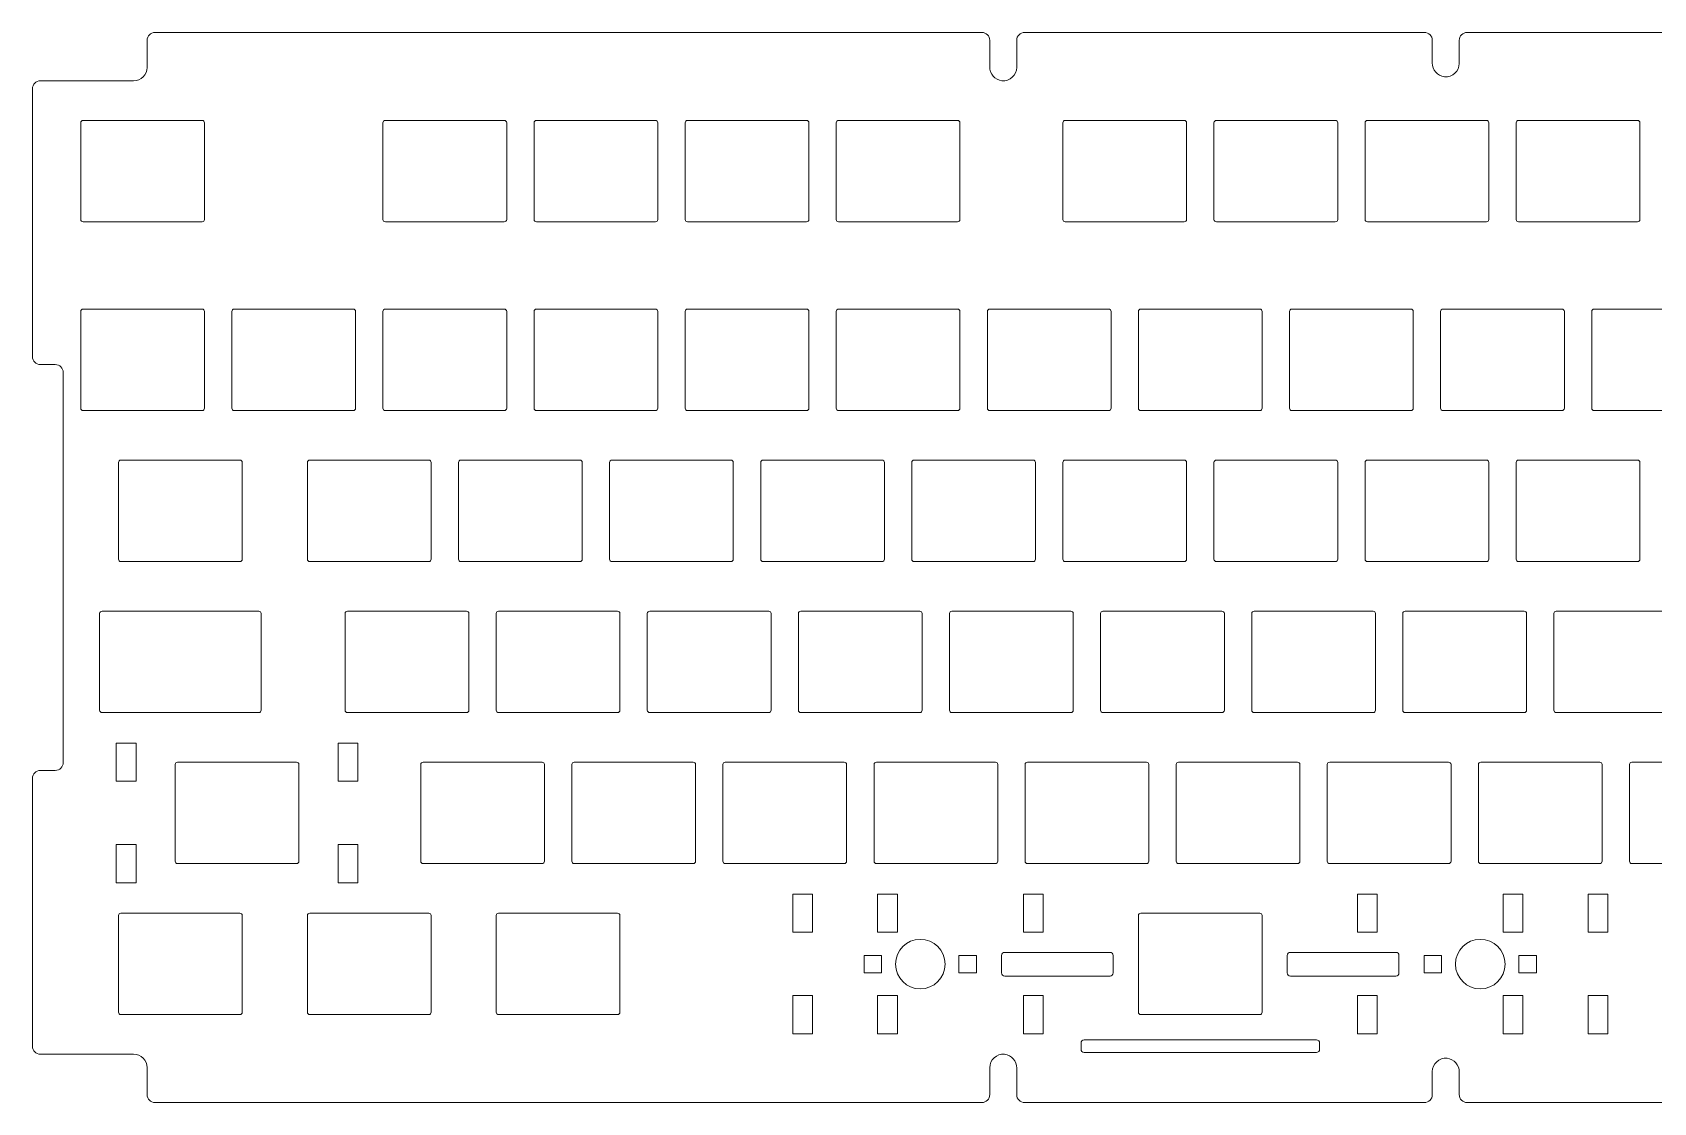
# Model space of a CAD drawing. Header units: inches. Extents: x -9 to 348, y 31 to 166.
# Drawn here: x -8.9 to 195.5, y 31.3 to 166.3 of the extents above; entities that cross this region are included whole.
import ezdxf

# ---------------------------------------------------------------- set-up
doc = ezdxf.new("R2010")
doc.units = ezdxf.units.IN
doc.header["$MEASUREMENT"] = 0
doc.layers.add('Layer 4', color=7, linetype='Continuous')

# ---------------------------------------------------------------- blocks, each defined once
blk = doc.blocks.new('block 2')
at = {"layer": 'Layer 4', "color": 250, "lineweight": 9}
blk.add_open_spline([(288.25, 158.71), (288.25, 158.71), (288.25, 165.27), (288.25, 165.27), (288.25, 165.83), (288.7, 166.28), (289.25, 166.28), (289.25, 166.28), (332.08, 166.28), (332.08, 166.28), (332.63, 166.28), (333.08, 165.83), (333.08, 165.28), (333.08, 165.28), (333.08, 161.87), (333.08, 161.87), (333.08, 160.93), (333.84, 160.17), (334.78, 160.17), (334.78, 160.17), (346.53, 160.17), (346.53, 160.17), (347.09, 160.17), (347.53, 159.72), (347.53, 159.17), (347.53, 159.17), (347.53, 125.37), (347.53, 125.37), (347.53, 124.82), (347.09, 124.37), (346.53, 124.37), (346.53, 124.37), (344.65, 124.37), (344.65, 124.37), (344.1, 124.37), (343.65, 123.93), (343.65, 123.37), (343.65, 123.37), (343.65, 74.18), (343.65, 74.18), (343.65, 73.63), (344.1, 73.18), (344.65, 73.18), (344.65, 73.18), (346.53, 73.18), (346.53, 73.18), (347.09, 73.18), (347.53, 72.73), (347.53, 72.18), (347.53, 72.18), (347.53, 38.38), (347.53, 38.38), (347.53, 37.83), (347.09, 37.38), (346.53, 37.38), (346.53, 37.38), (334.78, 37.38), (334.78, 37.38), (333.84, 37.38), (333.08, 36.62), (333.08, 35.68), (333.08, 35.68), (333.08, 32.28), (333.08, 32.28), (333.08, 31.73), (332.63, 31.28), (332.08, 31.28), (332.08, 31.28), (227.83, 31.28), (227.83, 31.28), (227.28, 31.28), (226.83, 31.73), (226.83, 32.28), (226.83, 32.28), (226.83, 35.6), (226.83, 35.6), (226.83, 36.49), (226.18, 37.3), (225.29, 37.38), (224.28, 37.46), (223.43, 36.67), (223.43, 35.68), (223.43, 35.68), (223.43, 32.28), (223.43, 32.28), (223.43, 31.73), (222.99, 31.28), (222.43, 31.28), (222.43, 31.28), (172.03, 31.28), (172.03, 31.28), (171.48, 31.28), (171.03, 31.73), (171.03, 32.28), (171.03, 32.28), (171.03, 35.11), (171.03, 35.11), (171.03, 36), (170.38, 36.79), (169.5, 36.88), (168.49, 36.97), (167.63, 36.18), (167.63, 35.18), (167.63, 35.18), (167.63, 32.28), (167.63, 32.28), (167.63, 31.73), (167.19, 31.28), (166.63, 31.28), (166.63, 31.28), (116.23, 31.28), (116.23, 31.28), (115.68, 31.28), (115.23, 31.73), (115.23, 32.28), (115.23, 32.28), (115.23, 35.61), (115.23, 35.61), (115.23, 36.5), (114.58, 37.29), (113.7, 37.38), (112.69, 37.47), (111.83, 36.68), (111.83, 35.68), (111.83, 35.68), (111.83, 32.28), (111.83, 32.28), (111.83, 31.73), (111.39, 31.28), (110.83, 31.28), (110.83, 31.28), (6.59, 31.28), (6.59, 31.28), (6.03, 31.28), (5.59, 31.73), (5.59, 32.28), (5.59, 32.28), (5.59, 35.68), (5.59, 35.68), (5.59, 36.62), (4.82, 37.38), (3.89, 37.38), (3.89, 37.38), (-7.87, 37.38), (-7.87, 37.38), (-8.42, 37.38), (-8.87, 37.83), (-8.87, 38.38), (-8.87, 38.38), (-8.87, 72.18), (-8.87, 72.18), (-8.87, 72.73), (-8.42, 73.18), (-7.87, 73.18), (-7.87, 73.18), (-5.99, 73.18), (-5.99, 73.18), (-5.43, 73.18), (-4.99, 73.63), (-4.99, 74.18), (-4.99, 74.18), (-4.99, 123.37), (-4.99, 123.37), (-4.99, 123.93), (-5.43, 124.37), (-5.99, 124.37), (-5.99, 124.37), (-7.87, 124.37), (-7.87, 124.37), (-8.42, 124.37), (-8.87, 124.82), (-8.87, 125.37), (-8.87, 125.37), (-8.87, 159.17), (-8.87, 159.17), (-8.87, 159.72), (-8.42, 160.17), (-7.87, 160.17), (-7.87, 160.17), (3.89, 160.17), (3.89, 160.17), (4.82, 160.17), (5.59, 160.93), (5.59, 161.87), (5.59, 161.87), (5.59, 165.28), (5.59, 165.28), (5.59, 165.83), (6.03, 166.28), (6.59, 166.28), (6.59, 166.28), (110.83, 166.28), (110.83, 166.28), (111.39, 166.28), (111.83, 165.83), (111.83, 165.28), (111.83, 165.28), (111.83, 161.95), (111.83, 161.95), (111.83, 161.06), (112.48, 160.26), (113.37, 160.18), (114.38, 160.08), (115.23, 160.88), (115.23, 161.87), (115.23, 161.87), (115.23, 165.28), (115.23, 165.28), (115.23, 165.83), (115.68, 166.28), (116.23, 166.28), (116.23, 166.28), (166.63, 166.28), (166.63, 166.28), (167.19, 166.28), (167.63, 165.83), (167.63, 165.28), (167.63, 165.28), (167.63, 162.45), (167.63, 162.45), (167.63, 161.56), (168.28, 160.76), (169.17, 160.68), (170.18, 160.58), (171.03, 161.38), (171.03, 162.37), (171.03, 162.37), (171.03, 165.28), (171.03, 165.28), (171.03, 165.83), (171.48, 166.28), (172.03, 166.28), (172.03, 166.28), (222.43, 166.28), (222.43, 166.28), (222.99, 166.28), (223.43, 165.83), (223.43, 165.28), (223.43, 165.28), (223.43, 161.95), (223.43, 161.95), (223.43, 161.06), (224.08, 160.26), (224.97, 160.18), (225.98, 160.08), (226.83, 160.88), (226.83, 161.87), (226.83, 161.87), (226.83, 165.28), (226.83, 165.28), (226.83, 165.83), (227.28, 166.28), (227.83, 166.28), (227.83, 166.28), (278.01, 166.28), (278.01, 166.28), (278.57, 166.28), (279.02, 165.83), (279.02, 165.27), (279.02, 165.27), (279.02, 158.71), (279.02, 158.71)], degree=3, knots=[0, 0, 0, 0, 1, 1, 1, 2, 2, 2, 3, 3, 3, 4, 4, 4, 5, 5, 5, 6, 6, 6, 7, 7, 7, 8, 8, 8, 9, 9, 9, 10, 10, 10, 11, 11, 11, 12, 12, 12, 13, 13, 13, 14, 14, 14, 15, 15, 15, 16, 16, 16, 17, 17, 17, 18, 18, 18, 19, 19, 19, 20, 20, 20, 21, 21, 21, 22, 22, 22, 23, 23, 23, 24, 24, 24, 25, 25, 25, 26, 26, 26, 27, 27, 27, 28, 28, 28, 29, 29, 29, 30, 30, 30, 31, 31, 31, 32, 32, 32, 33, 33, 33, 34, 34, 34, 35, 35, 35, 36, 36, 36, 37, 37, 37, 38, 38, 38, 39, 39, 39, 40, 40, 40, 41, 41, 41, 42, 42, 42, 43, 43, 43, 44, 44, 44, 45, 45, 45, 46, 46, 46, 47, 47, 47, 48, 48, 48, 49, 49, 49, 50, 50, 50, 51, 51, 51, 52, 52, 52, 53, 53, 53, 54, 54, 54, 55, 55, 55, 56, 56, 56, 57, 57, 57, 58, 58, 58, 59, 59, 59, 60, 60, 60, 61, 61, 61, 62, 62, 62, 63, 63, 63, 64, 64, 64, 65, 65, 65, 66, 66, 66, 67, 67, 67, 68, 68, 68, 69, 69, 69, 70, 70, 70, 71, 71, 71, 72, 72, 72, 73, 73, 73, 74, 74, 74, 75, 75, 75, 76, 76, 76, 77, 77, 77, 78, 78, 78, 79, 79, 79, 80, 80, 80, 81, 81, 81, 82, 82, 82, 83, 83, 83, 84, 84, 84, 85, 85, 85, 86, 86, 86, 87, 87, 87, 87], dxfattribs=at)
blk = doc.blocks.new('block 4')
at = {"layer": 'Layer 4', "color": 250, "lineweight": 9}
blk.add_open_spline([(163.03, 47.23), (163.03, 47.23), (149.75, 47.23), (149.75, 47.23), (149.53, 47.23), (149.35, 47.41), (149.35, 47.63), (149.35, 47.63), (149.35, 49.83), (149.35, 49.83), (149.35, 50.06), (149.53, 50.23), (149.75, 50.23), (149.75, 50.23), (163.03, 50.23), (163.03, 50.23), (163.25, 50.23), (163.43, 50.06), (163.43, 49.83), (163.43, 49.83), (163.43, 47.63), (163.43, 47.63), (163.43, 47.41), (163.25, 47.23), (163.03, 47.23)], degree=3, knots=[0, 0, 0, 0, 1, 1, 1, 2, 2, 2, 3, 3, 3, 4, 4, 4, 5, 5, 5, 6, 6, 6, 7, 7, 7, 8, 8, 8, 8], dxfattribs=at)
blk = doc.blocks.new('block 5')
at = {"layer": 'Layer 4', "color": 250, "lineweight": 9}
blk.add_open_spline([(153.02, 37.59), (153.02, 37.59), (123.74, 37.59), (123.74, 37.59), (123.52, 37.59), (123.34, 37.77), (123.34, 37.99), (123.34, 37.99), (123.34, 38.78), (123.34, 38.78), (123.34, 39), (123.52, 39.18), (123.74, 39.18), (123.74, 39.18), (153.02, 39.18), (153.02, 39.18), (153.24, 39.18), (153.42, 39), (153.42, 38.78), (153.42, 38.78), (153.42, 37.99), (153.42, 37.99), (153.42, 37.77), (153.24, 37.59), (153.02, 37.59)], degree=3, knots=[0, 0, 0, 0, 1, 1, 1, 2, 2, 2, 3, 3, 3, 4, 4, 4, 5, 5, 5, 6, 6, 6, 7, 7, 7, 8, 8, 8, 8], dxfattribs=at)
blk = doc.blocks.new('block 6')
at = {"layer": 'Layer 4', "color": 250, "lineweight": 9}
blk.add_open_spline([(127, 47.23), (127, 47.23), (113.73, 47.23), (113.73, 47.23), (113.51, 47.23), (113.33, 47.41), (113.33, 47.63), (113.33, 47.63), (113.33, 49.83), (113.33, 49.83), (113.33, 50.06), (113.51, 50.23), (113.73, 50.23), (113.73, 50.23), (127, 50.23), (127, 50.23), (127.22, 50.23), (127.4, 50.06), (127.4, 49.83), (127.4, 49.83), (127.4, 47.63), (127.4, 47.63), (127.4, 47.41), (127.22, 47.23), (127, 47.23)], degree=3, knots=[0, 0, 0, 0, 1, 1, 1, 2, 2, 2, 3, 3, 3, 4, 4, 4, 5, 5, 5, 6, 6, 6, 7, 7, 7, 8, 8, 8, 8], dxfattribs=at)
blk = doc.blocks.new('block 7')
at = {"layer": 'Layer 4', "color": 250, "lineweight": 9}
blk.add_open_spline([(12.53, 142.38), (12.53, 142.38), (-2.47, 142.38), (-2.47, 142.38), (-2.64, 142.38), (-2.77, 142.52), (-2.77, 142.68), (-2.77, 142.68), (-2.77, 154.88), (-2.77, 154.88), (-2.77, 155.05), (-2.64, 155.18), (-2.47, 155.18), (-2.47, 155.18), (12.53, 155.18), (12.53, 155.18), (12.69, 155.18), (12.83, 155.05), (12.83, 154.88), (12.83, 154.88), (12.83, 142.68), (12.83, 142.68), (12.83, 142.52), (12.69, 142.38), (12.53, 142.38)], degree=3, knots=[0, 0, 0, 0, 1, 1, 1, 2, 2, 2, 3, 3, 3, 4, 4, 4, 5, 5, 5, 6, 6, 6, 7, 7, 7, 8, 8, 8, 8], dxfattribs=at)
blk = doc.blocks.new('block 8')
at = {"layer": 'Layer 4', "color": 250, "lineweight": 9}
blk.add_open_spline([(12.53, 118.57), (12.53, 118.57), (-2.47, 118.57), (-2.47, 118.57), (-2.64, 118.57), (-2.77, 118.71), (-2.77, 118.87), (-2.77, 118.87), (-2.77, 131.07), (-2.77, 131.07), (-2.77, 131.24), (-2.64, 131.37), (-2.47, 131.37), (-2.47, 131.37), (12.53, 131.37), (12.53, 131.37), (12.69, 131.37), (12.83, 131.24), (12.83, 131.07), (12.83, 131.07), (12.83, 118.87), (12.83, 118.87), (12.83, 118.71), (12.69, 118.57), (12.53, 118.57)], degree=3, knots=[0, 0, 0, 0, 1, 1, 1, 2, 2, 2, 3, 3, 3, 4, 4, 4, 5, 5, 5, 6, 6, 6, 7, 7, 7, 8, 8, 8, 8], dxfattribs=at)
blk = doc.blocks.new('block 9')
at = {"layer": 'Layer 4', "color": 250, "lineweight": 9}
blk.add_open_spline([(17.29, 99.52), (17.29, 99.52), (2.29, 99.52), (2.29, 99.52), (2.12, 99.52), (1.99, 99.66), (1.99, 99.82), (1.99, 99.82), (1.99, 112.02), (1.99, 112.02), (1.99, 112.19), (2.12, 112.32), (2.29, 112.32), (2.29, 112.32), (17.29, 112.32), (17.29, 112.32), (17.45, 112.32), (17.59, 112.19), (17.59, 112.02), (17.59, 112.02), (17.59, 99.82), (17.59, 99.82), (17.59, 99.66), (17.45, 99.52), (17.29, 99.52)], degree=3, knots=[0, 0, 0, 0, 1, 1, 1, 2, 2, 2, 3, 3, 3, 4, 4, 4, 5, 5, 5, 6, 6, 6, 7, 7, 7, 8, 8, 8, 8], dxfattribs=at)
blk = doc.blocks.new('block 10')
at = {"layer": 'Layer 4', "color": 250, "lineweight": 9}
blk.add_open_spline([(50.63, 142.38), (50.63, 142.38), (35.63, 142.38), (35.63, 142.38), (35.46, 142.38), (35.33, 142.52), (35.33, 142.68), (35.33, 142.68), (35.33, 154.88), (35.33, 154.88), (35.33, 155.05), (35.46, 155.18), (35.63, 155.18), (35.63, 155.18), (50.63, 155.18), (50.63, 155.18), (50.79, 155.18), (50.93, 155.05), (50.93, 154.88), (50.93, 154.88), (50.93, 142.68), (50.93, 142.68), (50.93, 142.52), (50.79, 142.38), (50.63, 142.38)], degree=3, knots=[0, 0, 0, 0, 1, 1, 1, 2, 2, 2, 3, 3, 3, 4, 4, 4, 5, 5, 5, 6, 6, 6, 7, 7, 7, 8, 8, 8, 8], dxfattribs=at)
blk = doc.blocks.new('block 11')
at = {"layer": 'Layer 4', "color": 250, "lineweight": 9}
blk.add_open_spline([(69.68, 142.38), (69.68, 142.38), (54.68, 142.38), (54.68, 142.38), (54.51, 142.38), (54.38, 142.52), (54.38, 142.68), (54.38, 142.68), (54.38, 154.88), (54.38, 154.88), (54.38, 155.05), (54.51, 155.18), (54.68, 155.18), (54.68, 155.18), (69.68, 155.18), (69.68, 155.18), (69.84, 155.18), (69.98, 155.05), (69.98, 154.88), (69.98, 154.88), (69.98, 142.68), (69.98, 142.68), (69.98, 142.52), (69.84, 142.38), (69.68, 142.38)], degree=3, knots=[0, 0, 0, 0, 1, 1, 1, 2, 2, 2, 3, 3, 3, 4, 4, 4, 5, 5, 5, 6, 6, 6, 7, 7, 7, 8, 8, 8, 8], dxfattribs=at)
blk = doc.blocks.new('block 12')
at = {"layer": 'Layer 4', "color": 250, "lineweight": 9}
blk.add_open_spline([(88.73, 142.38), (88.73, 142.38), (73.73, 142.38), (73.73, 142.38), (73.56, 142.38), (73.43, 142.52), (73.43, 142.68), (73.43, 142.68), (73.43, 154.88), (73.43, 154.88), (73.43, 155.05), (73.56, 155.18), (73.73, 155.18), (73.73, 155.18), (88.73, 155.18), (88.73, 155.18), (88.89, 155.18), (89.03, 155.05), (89.03, 154.88), (89.03, 154.88), (89.03, 142.68), (89.03, 142.68), (89.03, 142.52), (88.89, 142.38), (88.73, 142.38)], degree=3, knots=[0, 0, 0, 0, 1, 1, 1, 2, 2, 2, 3, 3, 3, 4, 4, 4, 5, 5, 5, 6, 6, 6, 7, 7, 7, 8, 8, 8, 8], dxfattribs=at)
blk = doc.blocks.new('block 13')
at = {"layer": 'Layer 4', "color": 250, "lineweight": 9}
blk.add_open_spline([(107.78, 142.38), (107.78, 142.38), (92.78, 142.38), (92.78, 142.38), (92.61, 142.38), (92.48, 142.52), (92.48, 142.68), (92.48, 142.68), (92.48, 154.88), (92.48, 154.88), (92.48, 155.05), (92.61, 155.18), (92.78, 155.18), (92.78, 155.18), (107.78, 155.18), (107.78, 155.18), (107.94, 155.18), (108.08, 155.05), (108.08, 154.88), (108.08, 154.88), (108.08, 142.68), (108.08, 142.68), (108.08, 142.52), (107.94, 142.38), (107.78, 142.38)], degree=3, knots=[0, 0, 0, 0, 1, 1, 1, 2, 2, 2, 3, 3, 3, 4, 4, 4, 5, 5, 5, 6, 6, 6, 7, 7, 7, 8, 8, 8, 8], dxfattribs=at)
blk = doc.blocks.new('block 14')
at = {"layer": 'Layer 4', "color": 250, "lineweight": 9}
blk.add_open_spline([(19.67, 80.47), (19.67, 80.47), (-0.09, 80.47), (-0.09, 80.47), (-0.26, 80.47), (-0.39, 80.61), (-0.39, 80.77), (-0.39, 80.77), (-0.39, 92.97), (-0.39, 92.97), (-0.39, 93.14), (-0.26, 93.27), (-0.09, 93.27), (-0.09, 93.27), (19.67, 93.27), (19.67, 93.27), (19.84, 93.27), (19.97, 93.14), (19.97, 92.97), (19.97, 92.97), (19.97, 80.77), (19.97, 80.77), (19.97, 80.61), (19.84, 80.47), (19.67, 80.47)], degree=3, knots=[0, 0, 0, 0, 1, 1, 1, 2, 2, 2, 3, 3, 3, 4, 4, 4, 5, 5, 5, 6, 6, 6, 7, 7, 7, 8, 8, 8, 8], dxfattribs=at)
blk = doc.blocks.new('block 15')
at = {"layer": 'Layer 4', "color": 250, "lineweight": 9}
blk.add_open_spline([(24.43, 61.42), (24.43, 61.42), (9.43, 61.42), (9.43, 61.42), (9.27, 61.42), (9.13, 61.56), (9.13, 61.72), (9.13, 61.72), (9.13, 73.92), (9.13, 73.92), (9.13, 74.09), (9.27, 74.22), (9.43, 74.22), (9.43, 74.22), (24.43, 74.22), (24.43, 74.22), (24.6, 74.22), (24.73, 74.09), (24.73, 73.92), (24.73, 73.92), (24.73, 61.72), (24.73, 61.72), (24.73, 61.56), (24.6, 61.42), (24.43, 61.42)], degree=3, knots=[0, 0, 0, 0, 1, 1, 1, 2, 2, 2, 3, 3, 3, 4, 4, 4, 5, 5, 5, 6, 6, 6, 7, 7, 7, 8, 8, 8, 8], dxfattribs=at)
blk = doc.blocks.new('block 16')
at = {"layer": 'Layer 4', "color": 250, "lineweight": 9}
blk.add_open_spline([(17.29, 42.37), (17.29, 42.37), (2.29, 42.37), (2.29, 42.37), (2.12, 42.37), (1.99, 42.51), (1.99, 42.67), (1.99, 42.67), (1.99, 54.87), (1.99, 54.87), (1.99, 55.04), (2.12, 55.17), (2.29, 55.17), (2.29, 55.17), (17.29, 55.17), (17.29, 55.17), (17.45, 55.17), (17.59, 55.04), (17.59, 54.87), (17.59, 54.87), (17.59, 42.67), (17.59, 42.67), (17.59, 42.51), (17.45, 42.37), (17.29, 42.37)], degree=3, knots=[0, 0, 0, 0, 1, 1, 1, 2, 2, 2, 3, 3, 3, 4, 4, 4, 5, 5, 5, 6, 6, 6, 7, 7, 7, 8, 8, 8, 8], dxfattribs=at)
blk = doc.blocks.new('block 17')
at = {"layer": 'Layer 4', "color": 250, "lineweight": 9}
blk.add_open_spline([(41.1, 42.37), (41.1, 42.37), (26.1, 42.37), (26.1, 42.37), (25.94, 42.37), (25.8, 42.51), (25.8, 42.67), (25.8, 42.67), (25.8, 54.87), (25.8, 54.87), (25.8, 55.04), (25.94, 55.17), (26.1, 55.17), (26.1, 55.17), (41.1, 55.17), (41.1, 55.17), (41.27, 55.17), (41.4, 55.04), (41.4, 54.87), (41.4, 54.87), (41.4, 42.67), (41.4, 42.67), (41.4, 42.51), (41.27, 42.37), (41.1, 42.37)], degree=3, knots=[0, 0, 0, 0, 1, 1, 1, 2, 2, 2, 3, 3, 3, 4, 4, 4, 5, 5, 5, 6, 6, 6, 7, 7, 7, 8, 8, 8, 8], dxfattribs=at)
blk = doc.blocks.new('block 18')
at = {"layer": 'Layer 4', "color": 250, "lineweight": 9}
blk.add_open_spline([(64.91, 42.37), (64.91, 42.37), (49.91, 42.37), (49.91, 42.37), (49.75, 42.37), (49.61, 42.51), (49.61, 42.67), (49.61, 42.67), (49.61, 54.87), (49.61, 54.87), (49.61, 55.04), (49.75, 55.17), (49.91, 55.17), (49.91, 55.17), (64.91, 55.17), (64.91, 55.17), (65.08, 55.17), (65.21, 55.04), (65.21, 54.87), (65.21, 54.87), (65.21, 42.67), (65.21, 42.67), (65.21, 42.51), (65.08, 42.37), (64.91, 42.37)], degree=3, knots=[0, 0, 0, 0, 1, 1, 1, 2, 2, 2, 3, 3, 3, 4, 4, 4, 5, 5, 5, 6, 6, 6, 7, 7, 7, 8, 8, 8, 8], dxfattribs=at)
blk = doc.blocks.new('block 22')
at = {"layer": 'Layer 4', "color": 250, "lineweight": 9}
blk.add_open_spline([(145.88, 42.37), (145.88, 42.37), (130.88, 42.37), (130.88, 42.37), (130.71, 42.37), (130.58, 42.51), (130.58, 42.67), (130.58, 42.67), (130.58, 54.87), (130.58, 54.87), (130.58, 55.04), (130.71, 55.17), (130.88, 55.17), (130.88, 55.17), (145.88, 55.17), (145.88, 55.17), (146.04, 55.17), (146.18, 55.04), (146.18, 54.87), (146.18, 54.87), (146.18, 42.67), (146.18, 42.67), (146.18, 42.51), (146.04, 42.37), (145.88, 42.37)], degree=3, knots=[0, 0, 0, 0, 1, 1, 1, 2, 2, 2, 3, 3, 3, 4, 4, 4, 5, 5, 5, 6, 6, 6, 7, 7, 7, 8, 8, 8, 8], dxfattribs=at)
blk = doc.blocks.new('block 39')
at = {"layer": 'Layer 4', "color": 250, "lineweight": 9}
blk.add_open_spline([(136.35, 142.38), (136.35, 142.38), (121.35, 142.38), (121.35, 142.38), (121.19, 142.38), (121.05, 142.52), (121.05, 142.68), (121.05, 142.68), (121.05, 154.88), (121.05, 154.88), (121.05, 155.05), (121.19, 155.18), (121.35, 155.18), (121.35, 155.18), (136.35, 155.18), (136.35, 155.18), (136.52, 155.18), (136.65, 155.05), (136.65, 154.88), (136.65, 154.88), (136.65, 142.68), (136.65, 142.68), (136.65, 142.52), (136.52, 142.38), (136.35, 142.38)], degree=3, knots=[0, 0, 0, 0, 1, 1, 1, 2, 2, 2, 3, 3, 3, 4, 4, 4, 5, 5, 5, 6, 6, 6, 7, 7, 7, 8, 8, 8, 8], dxfattribs=at)
blk = doc.blocks.new('block 40')
at = {"layer": 'Layer 4', "color": 250, "lineweight": 9}
blk.add_open_spline([(155.4, 142.38), (155.4, 142.38), (140.4, 142.38), (140.4, 142.38), (140.24, 142.38), (140.1, 142.52), (140.1, 142.68), (140.1, 142.68), (140.1, 154.88), (140.1, 154.88), (140.1, 155.05), (140.24, 155.18), (140.4, 155.18), (140.4, 155.18), (155.4, 155.18), (155.4, 155.18), (155.57, 155.18), (155.7, 155.05), (155.7, 154.88), (155.7, 154.88), (155.7, 142.68), (155.7, 142.68), (155.7, 142.52), (155.57, 142.38), (155.4, 142.38)], degree=3, knots=[0, 0, 0, 0, 1, 1, 1, 2, 2, 2, 3, 3, 3, 4, 4, 4, 5, 5, 5, 6, 6, 6, 7, 7, 7, 8, 8, 8, 8], dxfattribs=at)
blk = doc.blocks.new('block 41')
at = {"layer": 'Layer 4', "color": 250, "lineweight": 9}
blk.add_open_spline([(174.45, 142.38), (174.45, 142.38), (159.45, 142.38), (159.45, 142.38), (159.29, 142.38), (159.15, 142.52), (159.15, 142.68), (159.15, 142.68), (159.15, 154.88), (159.15, 154.88), (159.15, 155.05), (159.29, 155.18), (159.45, 155.18), (159.45, 155.18), (174.45, 155.18), (174.45, 155.18), (174.62, 155.18), (174.75, 155.05), (174.75, 154.88), (174.75, 154.88), (174.75, 142.68), (174.75, 142.68), (174.75, 142.52), (174.62, 142.38), (174.45, 142.38)], degree=3, knots=[0, 0, 0, 0, 1, 1, 1, 2, 2, 2, 3, 3, 3, 4, 4, 4, 5, 5, 5, 6, 6, 6, 7, 7, 7, 8, 8, 8, 8], dxfattribs=at)
blk = doc.blocks.new('block 42')
at = {"layer": 'Layer 4', "color": 250, "lineweight": 9}
blk.add_open_spline([(193.5, 142.38), (193.5, 142.38), (178.5, 142.38), (178.5, 142.38), (178.34, 142.38), (178.2, 142.52), (178.2, 142.68), (178.2, 142.68), (178.2, 154.88), (178.2, 154.88), (178.2, 155.05), (178.34, 155.18), (178.5, 155.18), (178.5, 155.18), (193.5, 155.18), (193.5, 155.18), (193.67, 155.18), (193.8, 155.05), (193.8, 154.88), (193.8, 154.88), (193.8, 142.68), (193.8, 142.68), (193.8, 142.52), (193.67, 142.38), (193.5, 142.38)], degree=3, knots=[0, 0, 0, 0, 1, 1, 1, 2, 2, 2, 3, 3, 3, 4, 4, 4, 5, 5, 5, 6, 6, 6, 7, 7, 7, 8, 8, 8, 8], dxfattribs=at)
blk = doc.blocks.new('block 48')
at = {"layer": 'Layer 4', "color": 250, "lineweight": 9}
blk.add_lwpolyline([(110.15, 49.84), (110.15, 47.64)], dxfattribs=at)
blk = doc.blocks.new('block 49')
at = {"layer": 'Layer 4', "color": 250, "lineweight": 9}
blk.add_lwpolyline([(168.8, 49.84), (168.8, 47.64)], dxfattribs=at)
blk = doc.blocks.new('block 50')
at = {"layer": 'Layer 4', "color": 250, "lineweight": 9}
blk.add_lwpolyline([(96, 49.84), (96, 47.64)], dxfattribs=at)
blk = doc.blocks.new('block 51')
at = {"layer": 'Layer 4', "color": 250, "lineweight": 9}
blk.add_lwpolyline([(98.2, 49.84), (96, 49.84)], dxfattribs=at)
blk = doc.blocks.new('block 52')
at = {"layer": 'Layer 4', "color": 250, "lineweight": 9}
blk.add_lwpolyline([(178.55, 49.84), (180.75, 49.84)], dxfattribs=at)
blk = doc.blocks.new('block 53')
at = {"layer": 'Layer 4', "color": 250, "lineweight": 9}
blk.add_lwpolyline([(178.55, 49.84), (178.55, 47.64)], dxfattribs=at)
blk = doc.blocks.new('block 54')
at = {"layer": 'Layer 4', "color": 250, "lineweight": 9}
blk.add_lwpolyline([(166.6, 49.84), (166.6, 47.64)], dxfattribs=at)
blk = doc.blocks.new('block 55')
at = {"layer": 'Layer 4', "color": 250, "lineweight": 9}
blk.add_lwpolyline([(180.75, 49.84), (180.75, 47.64)], dxfattribs=at)
blk = doc.blocks.new('block 56')
at = {"layer": 'Layer 4', "color": 250, "lineweight": 9}
blk.add_lwpolyline([(166.6, 47.64), (168.8, 47.64)], dxfattribs=at)
blk = doc.blocks.new('block 57')
at = {"layer": 'Layer 4', "color": 250, "lineweight": 9}
blk.add_lwpolyline([(180.75, 47.64), (178.55, 47.64)], dxfattribs=at)
blk = doc.blocks.new('block 58')
at = {"layer": 'Layer 4', "color": 250, "lineweight": 9}
blk.add_lwpolyline([(96, 47.64), (98.2, 47.64)], dxfattribs=at)
blk = doc.blocks.new('block 59')
at = {"layer": 'Layer 4', "color": 250, "lineweight": 9}
blk.add_lwpolyline([(110.15, 47.64), (107.95, 47.64)], dxfattribs=at)
blk = doc.blocks.new('block 60')
at = {"layer": 'Layer 4', "color": 250, "lineweight": 9}
blk.add_lwpolyline([(107.95, 47.64), (107.95, 49.84)], dxfattribs=at)
blk = doc.blocks.new('block 61')
at = {"layer": 'Layer 4', "color": 250, "lineweight": 9}
blk.add_lwpolyline([(98.2, 49.84), (98.2, 47.64)], dxfattribs=at)
blk = doc.blocks.new('block 62')
at = {"layer": 'Layer 4', "color": 250, "lineweight": 9}
blk.add_lwpolyline([(107.95, 49.84), (110.15, 49.84)], dxfattribs=at)
blk = doc.blocks.new('block 63')
at = {"layer": 'Layer 4', "color": 250, "lineweight": 9}
blk.add_lwpolyline([(168.8, 49.84), (166.6, 49.84)], dxfattribs=at)
blk = doc.blocks.new('block 64')
at = {"layer": 'Layer 4', "color": 250, "lineweight": 9}
blk.add_open_spline([(173.68, 45.62), (175.4, 45.62), (176.8, 47.02), (176.8, 48.74), (176.8, 50.47), (175.4, 51.87), (173.68, 51.87), (171.95, 51.87), (170.55, 50.47), (170.55, 48.74), (170.55, 47.02), (171.95, 45.62), (173.68, 45.62)], degree=3, knots=[0, 0, 0, 0, 1, 1, 1, 2, 2, 2, 3, 3, 3, 4, 4, 4, 4], dxfattribs=at)
blk = doc.blocks.new('block 65')
at = {"layer": 'Layer 4', "color": 250, "lineweight": 9}
blk.add_open_spline([(103.08, 45.62), (104.8, 45.62), (106.2, 47.02), (106.2, 48.74), (106.2, 50.47), (104.8, 51.87), (103.08, 51.87), (101.35, 51.87), (99.95, 50.47), (99.95, 48.74), (99.95, 47.02), (101.35, 45.62), (103.08, 45.62)], degree=3, knots=[0, 0, 0, 0, 1, 1, 1, 2, 2, 2, 3, 3, 3, 4, 4, 4, 4], dxfattribs=at)
blk = doc.blocks.new('block 67')
at = {"layer": 'Layer 4', "color": 250, "lineweight": 9}
blk.add_lwpolyline([(4.2, 71.82), (1.7, 71.82), (1.7, 76.62), (4.2, 76.62), (4.2, 71.82)], dxfattribs=at)
blk = doc.blocks.new('block 68')
at = {"layer": 'Layer 4', "color": 250, "lineweight": 9}
blk.add_lwpolyline([(4.2, 59.02), (1.7, 59.02), (1.7, 63.82), (4.2, 63.82), (4.2, 59.02)], dxfattribs=at)
blk = doc.blocks.new('block 69')
at = {"layer": 'Layer 4', "color": 250, "lineweight": 9}
blk.add_lwpolyline([(32.18, 71.82), (29.68, 71.82), (29.68, 76.62), (32.18, 76.62), (32.18, 71.82)], dxfattribs=at)
blk = doc.blocks.new('block 70')
at = {"layer": 'Layer 4', "color": 250, "lineweight": 9}
blk.add_lwpolyline([(32.18, 59.02), (29.68, 59.02), (29.68, 63.82), (32.18, 63.82), (32.18, 59.02)], dxfattribs=at)
blk = doc.blocks.new('block 71')
at = {"layer": 'Layer 4', "color": 250, "lineweight": 9}
blk.add_lwpolyline([(89.49, 52.77), (86.99, 52.77), (86.99, 57.57), (89.49, 57.57), (89.49, 52.77)], dxfattribs=at)
blk = doc.blocks.new('block 72')
at = {"layer": 'Layer 4', "color": 250, "lineweight": 9}
blk.add_lwpolyline([(89.49, 39.97), (86.99, 39.97), (86.99, 44.77), (89.49, 44.77), (89.49, 39.97)], dxfattribs=at)
blk = doc.blocks.new('block 73')
at = {"layer": 'Layer 4', "color": 250, "lineweight": 9}
blk.add_lwpolyline([(100.19, 52.77), (97.69, 52.77), (97.69, 57.57), (100.19, 57.57), (100.19, 52.77)], dxfattribs=at)
blk = doc.blocks.new('block 74')
at = {"layer": 'Layer 4', "color": 250, "lineweight": 9}
blk.add_lwpolyline([(100.19, 39.97), (97.69, 39.97), (97.69, 44.77), (100.19, 44.77), (100.19, 39.97)], dxfattribs=at)
blk = doc.blocks.new('block 75')
at = {"layer": 'Layer 4', "color": 250, "lineweight": 9}
blk.add_lwpolyline([(118.57, 52.77), (116.07, 52.77), (116.07, 57.57), (118.57, 57.57), (118.57, 52.77)], dxfattribs=at)
blk = doc.blocks.new('block 76')
at = {"layer": 'Layer 4', "color": 250, "lineweight": 9}
blk.add_lwpolyline([(118.57, 39.97), (116.07, 39.97), (116.07, 44.77), (118.57, 44.77), (118.57, 39.97)], dxfattribs=at)
blk = doc.blocks.new('block 77')
at = {"layer": 'Layer 4', "color": 250, "lineweight": 9}
blk.add_lwpolyline([(160.68, 52.77), (158.18, 52.77), (158.18, 57.57), (160.68, 57.57), (160.68, 52.77)], dxfattribs=at)
blk = doc.blocks.new('block 78')
at = {"layer": 'Layer 4', "color": 250, "lineweight": 9}
blk.add_lwpolyline([(160.68, 39.97), (158.18, 39.97), (158.18, 44.77), (160.68, 44.77), (160.68, 39.97)], dxfattribs=at)
blk = doc.blocks.new('block 79')
at = {"layer": 'Layer 4', "color": 250, "lineweight": 9}
blk.add_lwpolyline([(179.06, 52.77), (176.56, 52.77), (176.56, 57.57), (179.06, 57.57), (179.06, 52.77)], dxfattribs=at)
blk = doc.blocks.new('block 80')
at = {"layer": 'Layer 4', "color": 250, "lineweight": 9}
blk.add_lwpolyline([(179.06, 39.97), (176.56, 39.97), (176.56, 44.77), (179.06, 44.77), (179.06, 39.97)], dxfattribs=at)
blk = doc.blocks.new('block 81')
at = {"layer": 'Layer 4', "color": 250, "lineweight": 9}
blk.add_lwpolyline([(189.77, 52.77), (187.27, 52.77), (187.27, 57.57), (189.77, 57.57), (189.77, 52.77)], dxfattribs=at)
blk = doc.blocks.new('block 82')
at = {"layer": 'Layer 4', "color": 250, "lineweight": 9}
blk.add_lwpolyline([(189.77, 39.97), (187.27, 39.97), (187.27, 44.77), (189.77, 44.77), (189.77, 39.97)], dxfattribs=at)

msp = doc.modelspace()

# ---------------------------------------------------------------- linework, layer by layer
at = {"layer": 'Layer 4', "color": 250, "lineweight": 9}
for points in [[(31.58, 118.57), (31.58, 118.57), (16.58, 118.57), (16.58, 118.57), (16.41, 118.57), (16.28, 118.71), (16.28, 118.87), (16.28, 118.87), (16.28, 131.07), (16.28, 131.07), (16.28, 131.24), (16.41, 131.37), (16.58, 131.37), (16.58, 131.37), (31.58, 131.37), (31.58, 131.37), (31.74, 131.37), (31.88, 131.24), (31.88, 131.07), (31.88, 131.07), (31.88, 118.87), (31.88, 118.87), (31.88, 118.71), (31.74, 118.57), (31.58, 118.57)], [(50.63, 118.57), (50.63, 118.57), (35.63, 118.57), (35.63, 118.57), (35.46, 118.57), (35.33, 118.71), (35.33, 118.87), (35.33, 118.87), (35.33, 131.07), (35.33, 131.07), (35.33, 131.24), (35.46, 131.37), (35.63, 131.37), (35.63, 131.37), (50.63, 131.37), (50.63, 131.37), (50.79, 131.37), (50.93, 131.24), (50.93, 131.07), (50.93, 131.07), (50.93, 118.87), (50.93, 118.87), (50.93, 118.71), (50.79, 118.57), (50.63, 118.57)], [(69.68, 118.57), (69.68, 118.57), (54.68, 118.57), (54.68, 118.57), (54.51, 118.57), (54.38, 118.71), (54.38, 118.87), (54.38, 118.87), (54.38, 131.07), (54.38, 131.07), (54.38, 131.24), (54.51, 131.37), (54.68, 131.37), (54.68, 131.37), (69.68, 131.37), (69.68, 131.37), (69.84, 131.37), (69.98, 131.24), (69.98, 131.07), (69.98, 131.07), (69.98, 118.87), (69.98, 118.87), (69.98, 118.71), (69.84, 118.57), (69.68, 118.57)], [(88.73, 118.57), (88.73, 118.57), (73.73, 118.57), (73.73, 118.57), (73.56, 118.57), (73.43, 118.71), (73.43, 118.87), (73.43, 118.87), (73.43, 131.07), (73.43, 131.07), (73.43, 131.24), (73.56, 131.37), (73.73, 131.37), (73.73, 131.37), (88.73, 131.37), (88.73, 131.37), (88.89, 131.37), (89.03, 131.24), (89.03, 131.07), (89.03, 131.07), (89.03, 118.87), (89.03, 118.87), (89.03, 118.71), (88.89, 118.57), (88.73, 118.57)], [(107.78, 118.57), (107.78, 118.57), (92.78, 118.57), (92.78, 118.57), (92.61, 118.57), (92.48, 118.71), (92.48, 118.87), (92.48, 118.87), (92.48, 131.07), (92.48, 131.07), (92.48, 131.24), (92.61, 131.37), (92.78, 131.37), (92.78, 131.37), (107.78, 131.37), (107.78, 131.37), (107.94, 131.37), (108.08, 131.24), (108.08, 131.07), (108.08, 131.07), (108.08, 118.87), (108.08, 118.87), (108.08, 118.71), (107.94, 118.57), (107.78, 118.57)], [(126.83, 118.57), (126.83, 118.57), (111.83, 118.57), (111.83, 118.57), (111.66, 118.57), (111.53, 118.71), (111.53, 118.87), (111.53, 118.87), (111.53, 131.07), (111.53, 131.07), (111.53, 131.24), (111.66, 131.37), (111.83, 131.37), (111.83, 131.37), (126.83, 131.37), (126.83, 131.37), (126.99, 131.37), (127.13, 131.24), (127.13, 131.07), (127.13, 131.07), (127.13, 118.87), (127.13, 118.87), (127.13, 118.71), (126.99, 118.57), (126.83, 118.57)], [(145.88, 118.57), (145.88, 118.57), (130.88, 118.57), (130.88, 118.57), (130.71, 118.57), (130.58, 118.71), (130.58, 118.87), (130.58, 118.87), (130.58, 131.07), (130.58, 131.07), (130.58, 131.24), (130.71, 131.37), (130.88, 131.37), (130.88, 131.37), (145.88, 131.37), (145.88, 131.37), (146.04, 131.37), (146.18, 131.24), (146.18, 131.07), (146.18, 131.07), (146.18, 118.87), (146.18, 118.87), (146.18, 118.71), (146.04, 118.57), (145.88, 118.57)], [(164.93, 118.57), (164.93, 118.57), (149.93, 118.57), (149.93, 118.57), (149.76, 118.57), (149.63, 118.71), (149.63, 118.87), (149.63, 118.87), (149.63, 131.07), (149.63, 131.07), (149.63, 131.24), (149.76, 131.37), (149.93, 131.37), (149.93, 131.37), (164.93, 131.37), (164.93, 131.37), (165.09, 131.37), (165.23, 131.24), (165.23, 131.07), (165.23, 131.07), (165.23, 118.87), (165.23, 118.87), (165.23, 118.71), (165.09, 118.57), (164.93, 118.57)], [(183.98, 118.57), (183.98, 118.57), (168.98, 118.57), (168.98, 118.57), (168.81, 118.57), (168.68, 118.71), (168.68, 118.87), (168.68, 118.87), (168.68, 131.07), (168.68, 131.07), (168.68, 131.24), (168.81, 131.37), (168.98, 131.37), (168.98, 131.37), (183.98, 131.37), (183.98, 131.37), (184.14, 131.37), (184.28, 131.24), (184.28, 131.07), (184.28, 131.07), (184.28, 118.87), (184.28, 118.87), (184.28, 118.71), (184.14, 118.57), (183.98, 118.57)], [(203.03, 118.57), (203.03, 118.57), (188.03, 118.57), (188.03, 118.57), (187.86, 118.57), (187.73, 118.71), (187.73, 118.87), (187.73, 118.87), (187.73, 131.07), (187.73, 131.07), (187.73, 131.24), (187.86, 131.37), (188.03, 131.37), (188.03, 131.37), (203.03, 131.37), (203.03, 131.37), (203.19, 131.37), (203.33, 131.24), (203.33, 131.07), (203.33, 131.07), (203.33, 118.87), (203.33, 118.87), (203.33, 118.71), (203.19, 118.57), (203.03, 118.57)], [(41.1, 99.52), (41.1, 99.52), (26.1, 99.52), (26.1, 99.52), (25.94, 99.52), (25.8, 99.66), (25.8, 99.82), (25.8, 99.82), (25.8, 112.02), (25.8, 112.02), (25.8, 112.19), (25.94, 112.32), (26.1, 112.32), (26.1, 112.32), (41.1, 112.32), (41.1, 112.32), (41.27, 112.32), (41.4, 112.19), (41.4, 112.02), (41.4, 112.02), (41.4, 99.82), (41.4, 99.82), (41.4, 99.66), (41.27, 99.52), (41.1, 99.52)], [(60.15, 99.52), (60.15, 99.52), (45.15, 99.52), (45.15, 99.52), (44.99, 99.52), (44.85, 99.66), (44.85, 99.82), (44.85, 99.82), (44.85, 112.02), (44.85, 112.02), (44.85, 112.19), (44.99, 112.32), (45.15, 112.32), (45.15, 112.32), (60.15, 112.32), (60.15, 112.32), (60.32, 112.32), (60.45, 112.19), (60.45, 112.02), (60.45, 112.02), (60.45, 99.82), (60.45, 99.82), (60.45, 99.66), (60.32, 99.52), (60.15, 99.52)], [(79.2, 99.52), (79.2, 99.52), (64.2, 99.52), (64.2, 99.52), (64.04, 99.52), (63.9, 99.66), (63.9, 99.82), (63.9, 99.82), (63.9, 112.02), (63.9, 112.02), (63.9, 112.19), (64.04, 112.32), (64.2, 112.32), (64.2, 112.32), (79.2, 112.32), (79.2, 112.32), (79.37, 112.32), (79.5, 112.19), (79.5, 112.02), (79.5, 112.02), (79.5, 99.82), (79.5, 99.82), (79.5, 99.66), (79.37, 99.52), (79.2, 99.52)], [(98.25, 99.52), (98.25, 99.52), (83.25, 99.52), (83.25, 99.52), (83.09, 99.52), (82.95, 99.66), (82.95, 99.82), (82.95, 99.82), (82.95, 112.02), (82.95, 112.02), (82.95, 112.19), (83.09, 112.32), (83.25, 112.32), (83.25, 112.32), (98.25, 112.32), (98.25, 112.32), (98.42, 112.32), (98.55, 112.19), (98.55, 112.02), (98.55, 112.02), (98.55, 99.82), (98.55, 99.82), (98.55, 99.66), (98.42, 99.52), (98.25, 99.52)], [(117.3, 99.52), (117.3, 99.52), (102.3, 99.52), (102.3, 99.52), (102.14, 99.52), (102, 99.66), (102, 99.82), (102, 99.82), (102, 112.02), (102, 112.02), (102, 112.19), (102.14, 112.32), (102.3, 112.32), (102.3, 112.32), (117.3, 112.32), (117.3, 112.32), (117.47, 112.32), (117.6, 112.19), (117.6, 112.02), (117.6, 112.02), (117.6, 99.82), (117.6, 99.82), (117.6, 99.66), (117.47, 99.52), (117.3, 99.52)], [(136.35, 99.52), (136.35, 99.52), (121.35, 99.52), (121.35, 99.52), (121.19, 99.52), (121.05, 99.66), (121.05, 99.82), (121.05, 99.82), (121.05, 112.02), (121.05, 112.02), (121.05, 112.19), (121.19, 112.32), (121.35, 112.32), (121.35, 112.32), (136.35, 112.32), (136.35, 112.32), (136.52, 112.32), (136.65, 112.19), (136.65, 112.02), (136.65, 112.02), (136.65, 99.82), (136.65, 99.82), (136.65, 99.66), (136.52, 99.52), (136.35, 99.52)], [(155.4, 99.52), (155.4, 99.52), (140.4, 99.52), (140.4, 99.52), (140.24, 99.52), (140.1, 99.66), (140.1, 99.82), (140.1, 99.82), (140.1, 112.02), (140.1, 112.02), (140.1, 112.19), (140.24, 112.32), (140.4, 112.32), (140.4, 112.32), (155.4, 112.32), (155.4, 112.32), (155.57, 112.32), (155.7, 112.19), (155.7, 112.02), (155.7, 112.02), (155.7, 99.82), (155.7, 99.82), (155.7, 99.66), (155.57, 99.52), (155.4, 99.52)], [(174.45, 99.52), (174.45, 99.52), (159.45, 99.52), (159.45, 99.52), (159.29, 99.52), (159.15, 99.66), (159.15, 99.82), (159.15, 99.82), (159.15, 112.02), (159.15, 112.02), (159.15, 112.19), (159.29, 112.32), (159.45, 112.32), (159.45, 112.32), (174.45, 112.32), (174.45, 112.32), (174.62, 112.32), (174.75, 112.19), (174.75, 112.02), (174.75, 112.02), (174.75, 99.82), (174.75, 99.82), (174.75, 99.66), (174.62, 99.52), (174.45, 99.52)], [(193.5, 99.52), (193.5, 99.52), (178.5, 99.52), (178.5, 99.52), (178.34, 99.52), (178.2, 99.66), (178.2, 99.82), (178.2, 99.82), (178.2, 112.02), (178.2, 112.02), (178.2, 112.19), (178.34, 112.32), (178.5, 112.32), (178.5, 112.32), (193.5, 112.32), (193.5, 112.32), (193.67, 112.32), (193.8, 112.19), (193.8, 112.02), (193.8, 112.02), (193.8, 99.82), (193.8, 99.82), (193.8, 99.66), (193.67, 99.52), (193.5, 99.52)], [(45.86, 80.47), (45.86, 80.47), (30.86, 80.47), (30.86, 80.47), (30.7, 80.47), (30.56, 80.61), (30.56, 80.77), (30.56, 80.77), (30.56, 92.97), (30.56, 92.97), (30.56, 93.14), (30.7, 93.27), (30.86, 93.27), (30.86, 93.27), (45.86, 93.27), (45.86, 93.27), (46.03, 93.27), (46.16, 93.14), (46.16, 92.97), (46.16, 92.97), (46.16, 80.77), (46.16, 80.77), (46.16, 80.61), (46.03, 80.47), (45.86, 80.47)], [(64.91, 80.47), (64.91, 80.47), (49.91, 80.47), (49.91, 80.47), (49.75, 80.47), (49.61, 80.61), (49.61, 80.77), (49.61, 80.77), (49.61, 92.97), (49.61, 92.97), (49.61, 93.14), (49.75, 93.27), (49.91, 93.27), (49.91, 93.27), (64.91, 93.27), (64.91, 93.27), (65.08, 93.27), (65.21, 93.14), (65.21, 92.97), (65.21, 92.97), (65.21, 80.77), (65.21, 80.77), (65.21, 80.61), (65.08, 80.47), (64.91, 80.47)], [(83.96, 80.47), (83.96, 80.47), (68.96, 80.47), (68.96, 80.47), (68.8, 80.47), (68.66, 80.61), (68.66, 80.77), (68.66, 80.77), (68.66, 92.97), (68.66, 92.97), (68.66, 93.14), (68.8, 93.27), (68.96, 93.27), (68.96, 93.27), (83.96, 93.27), (83.96, 93.27), (84.13, 93.27), (84.26, 93.14), (84.26, 92.97), (84.26, 92.97), (84.26, 80.77), (84.26, 80.77), (84.26, 80.61), (84.13, 80.47), (83.96, 80.47)], [(103.01, 80.47), (103.01, 80.47), (88.01, 80.47), (88.01, 80.47), (87.85, 80.47), (87.71, 80.61), (87.71, 80.77), (87.71, 80.77), (87.71, 92.97), (87.71, 92.97), (87.71, 93.14), (87.85, 93.27), (88.01, 93.27), (88.01, 93.27), (103.01, 93.27), (103.01, 93.27), (103.18, 93.27), (103.31, 93.14), (103.31, 92.97), (103.31, 92.97), (103.31, 80.77), (103.31, 80.77), (103.31, 80.61), (103.18, 80.47), (103.01, 80.47)], [(122.06, 80.47), (122.06, 80.47), (107.06, 80.47), (107.06, 80.47), (106.9, 80.47), (106.76, 80.61), (106.76, 80.77), (106.76, 80.77), (106.76, 92.97), (106.76, 92.97), (106.76, 93.14), (106.9, 93.27), (107.06, 93.27), (107.06, 93.27), (122.06, 93.27), (122.06, 93.27), (122.23, 93.27), (122.36, 93.14), (122.36, 92.97), (122.36, 92.97), (122.36, 80.77), (122.36, 80.77), (122.36, 80.61), (122.23, 80.47), (122.06, 80.47)], [(141.11, 80.47), (141.11, 80.47), (126.11, 80.47), (126.11, 80.47), (125.95, 80.47), (125.81, 80.61), (125.81, 80.77), (125.81, 80.77), (125.81, 92.97), (125.81, 92.97), (125.81, 93.14), (125.95, 93.27), (126.11, 93.27), (126.11, 93.27), (141.11, 93.27), (141.11, 93.27), (141.28, 93.27), (141.41, 93.14), (141.41, 92.97), (141.41, 92.97), (141.41, 80.77), (141.41, 80.77), (141.41, 80.61), (141.28, 80.47), (141.11, 80.47)], [(160.16, 80.47), (160.16, 80.47), (145.16, 80.47), (145.16, 80.47), (145, 80.47), (144.86, 80.61), (144.86, 80.77), (144.86, 80.77), (144.86, 92.97), (144.86, 92.97), (144.86, 93.14), (145, 93.27), (145.16, 93.27), (145.16, 93.27), (160.16, 93.27), (160.16, 93.27), (160.33, 93.27), (160.46, 93.14), (160.46, 92.97), (160.46, 92.97), (160.46, 80.77), (160.46, 80.77), (160.46, 80.61), (160.33, 80.47), (160.16, 80.47)], [(179.21, 80.47), (179.21, 80.47), (164.21, 80.47), (164.21, 80.47), (164.05, 80.47), (163.91, 80.61), (163.91, 80.77), (163.91, 80.77), (163.91, 92.97), (163.91, 92.97), (163.91, 93.14), (164.05, 93.27), (164.21, 93.27), (164.21, 93.27), (179.21, 93.27), (179.21, 93.27), (179.38, 93.27), (179.51, 93.14), (179.51, 92.97), (179.51, 92.97), (179.51, 80.77), (179.51, 80.77), (179.51, 80.61), (179.38, 80.47), (179.21, 80.47)], [(198.26, 80.47), (198.26, 80.47), (183.26, 80.47), (183.26, 80.47), (183.1, 80.47), (182.96, 80.61), (182.96, 80.77), (182.96, 80.77), (182.96, 92.97), (182.96, 92.97), (182.96, 93.14), (183.1, 93.27), (183.26, 93.27), (183.26, 93.27), (198.26, 93.27), (198.26, 93.27), (198.43, 93.27), (198.56, 93.14), (198.56, 92.97), (198.56, 92.97), (198.56, 80.77), (198.56, 80.77), (198.56, 80.61), (198.43, 80.47), (198.26, 80.47)], [(55.39, 61.42), (55.39, 61.42), (40.39, 61.42), (40.39, 61.42), (40.22, 61.42), (40.09, 61.56), (40.09, 61.72), (40.09, 61.72), (40.09, 73.92), (40.09, 73.92), (40.09, 74.09), (40.22, 74.22), (40.39, 74.22), (40.39, 74.22), (55.39, 74.22), (55.39, 74.22), (55.55, 74.22), (55.69, 74.09), (55.69, 73.92), (55.69, 73.92), (55.69, 61.72), (55.69, 61.72), (55.69, 61.56), (55.55, 61.42), (55.39, 61.42)], [(74.44, 61.42), (74.44, 61.42), (59.44, 61.42), (59.44, 61.42), (59.27, 61.42), (59.14, 61.56), (59.14, 61.72), (59.14, 61.72), (59.14, 73.92), (59.14, 73.92), (59.14, 74.09), (59.27, 74.22), (59.44, 74.22), (59.44, 74.22), (74.44, 74.22), (74.44, 74.22), (74.6, 74.22), (74.74, 74.09), (74.74, 73.92), (74.74, 73.92), (74.74, 61.72), (74.74, 61.72), (74.74, 61.56), (74.6, 61.42), (74.44, 61.42)], [(93.49, 61.42), (93.49, 61.42), (78.49, 61.42), (78.49, 61.42), (78.32, 61.42), (78.19, 61.56), (78.19, 61.72), (78.19, 61.72), (78.19, 73.92), (78.19, 73.92), (78.19, 74.09), (78.32, 74.22), (78.49, 74.22), (78.49, 74.22), (93.49, 74.22), (93.49, 74.22), (93.65, 74.22), (93.79, 74.09), (93.79, 73.92), (93.79, 73.92), (93.79, 61.72), (93.79, 61.72), (93.79, 61.56), (93.65, 61.42), (93.49, 61.42)], [(112.54, 61.42), (112.54, 61.42), (97.54, 61.42), (97.54, 61.42), (97.37, 61.42), (97.24, 61.56), (97.24, 61.72), (97.24, 61.72), (97.24, 73.92), (97.24, 73.92), (97.24, 74.09), (97.37, 74.22), (97.54, 74.22), (97.54, 74.22), (112.54, 74.22), (112.54, 74.22), (112.7, 74.22), (112.84, 74.09), (112.84, 73.92), (112.84, 73.92), (112.84, 61.72), (112.84, 61.72), (112.84, 61.56), (112.7, 61.42), (112.54, 61.42)], [(131.59, 61.42), (131.59, 61.42), (116.59, 61.42), (116.59, 61.42), (116.42, 61.42), (116.29, 61.56), (116.29, 61.72), (116.29, 61.72), (116.29, 73.92), (116.29, 73.92), (116.29, 74.09), (116.42, 74.22), (116.59, 74.22), (116.59, 74.22), (131.59, 74.22), (131.59, 74.22), (131.75, 74.22), (131.89, 74.09), (131.89, 73.92), (131.89, 73.92), (131.89, 61.72), (131.89, 61.72), (131.89, 61.56), (131.75, 61.42), (131.59, 61.42)], [(150.64, 61.42), (150.64, 61.42), (135.64, 61.42), (135.64, 61.42), (135.47, 61.42), (135.34, 61.56), (135.34, 61.72), (135.34, 61.72), (135.34, 73.92), (135.34, 73.92), (135.34, 74.09), (135.47, 74.22), (135.64, 74.22), (135.64, 74.22), (150.64, 74.22), (150.64, 74.22), (150.8, 74.22), (150.94, 74.09), (150.94, 73.92), (150.94, 73.92), (150.94, 61.72), (150.94, 61.72), (150.94, 61.56), (150.8, 61.42), (150.64, 61.42)], [(169.69, 61.42), (169.69, 61.42), (154.69, 61.42), (154.69, 61.42), (154.52, 61.42), (154.39, 61.56), (154.39, 61.72), (154.39, 61.72), (154.39, 73.92), (154.39, 73.92), (154.39, 74.09), (154.52, 74.22), (154.69, 74.22), (154.69, 74.22), (169.69, 74.22), (169.69, 74.22), (169.85, 74.22), (169.99, 74.09), (169.99, 73.92), (169.99, 73.92), (169.99, 61.72), (169.99, 61.72), (169.99, 61.56), (169.85, 61.42), (169.69, 61.42)], [(188.74, 61.42), (188.74, 61.42), (173.74, 61.42), (173.74, 61.42), (173.57, 61.42), (173.44, 61.56), (173.44, 61.72), (173.44, 61.72), (173.44, 73.92), (173.44, 73.92), (173.44, 74.09), (173.57, 74.22), (173.74, 74.22), (173.74, 74.22), (188.74, 74.22), (188.74, 74.22), (188.9, 74.22), (189.04, 74.09), (189.04, 73.92), (189.04, 73.92), (189.04, 61.72), (189.04, 61.72), (189.04, 61.56), (188.9, 61.42), (188.74, 61.42)], [(207.79, 61.42), (207.79, 61.42), (192.79, 61.42), (192.79, 61.42), (192.62, 61.42), (192.49, 61.56), (192.49, 61.72), (192.49, 61.72), (192.49, 73.92), (192.49, 73.92), (192.49, 74.09), (192.62, 74.22), (192.79, 74.22), (192.79, 74.22), (207.79, 74.22), (207.79, 74.22), (207.95, 74.22), (208.09, 74.09), (208.09, 73.92), (208.09, 73.92), (208.09, 61.72), (208.09, 61.72), (208.09, 61.56), (207.95, 61.42), (207.79, 61.42)]]:
    msp.add_open_spline(points, degree=3, knots=[0, 0, 0, 0, 1, 1, 1, 2, 2, 2, 3, 3, 3, 4, 4, 4, 5, 5, 5, 6, 6, 6, 7, 7, 7, 8, 8, 8, 8], dxfattribs=at)

# ---------------------------------------------------------------- block references
at = {"layer": 'Layer 4'}
for name in ['block 2', 'block 7', 'block 10', 'block 11', 'block 12', 'block 13', 'block 39', 'block 40', 'block 41', 'block 42', 'block 8', 'block 9', 'block 14', 'block 67', 'block 69', 'block 15', 'block 68', 'block 70', 'block 71', 'block 73', 'block 75', 'block 77', 'block 79', 'block 81', 'block 16', 'block 17', 'block 18', 'block 22', 'block 65', 'block 64', 'block 50', 'block 51', 'block 61', 'block 60', 'block 62', 'block 48', 'block 6', 'block 4', 'block 54', 'block 63', 'block 49', 'block 52', 'block 53', 'block 55', 'block 58', 'block 59', 'block 56', 'block 57', 'block 72', 'block 74', 'block 76', 'block 78', 'block 80', 'block 82', 'block 5']:
    msp.add_blockref(name, (0, 0), dxfattribs=at)

doc.saveas('drawing.dxf')
